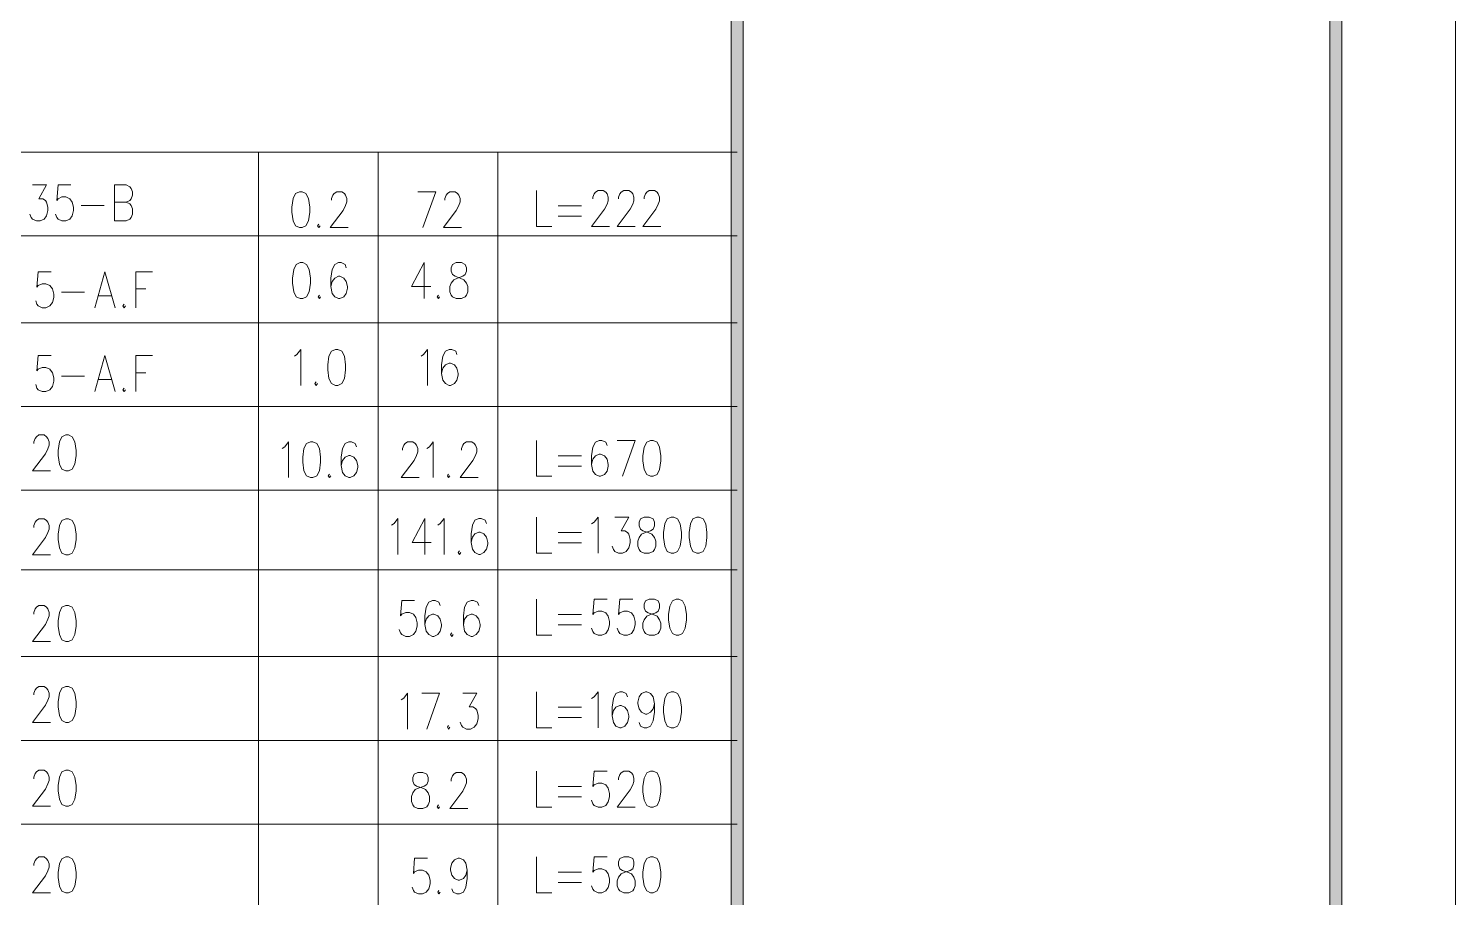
# Model space of a CAD drawing. Header units: millimetres. Extents: x 0 to 829, y 0 to 586.
# Drawn here: x 711.6 to 829.2, y 174.6 to 246.1 of the extents above; entities that cross this region are included whole.
import ezdxf

# ---------------------------------------------------------------- set-up
doc = ezdxf.new("R2010")
doc.units = ezdxf.units.MM

msp = doc.modelspace()

# ---------------------------------------------------------------- hatches: boundary and pattern name
h = msp.add_hatch(color=0)
h.dxf.hatch_style = 2
h.paths.add_polyline_path([(819.788528, 9.36625), (818.80075, 10.3505), (818.80075, 575.281778), (819.788528, 576.266028)])
h = msp.add_hatch(color=0)
h.dxf.hatch_style = 2
h.paths.add_polyline_path([(770.449028, 9.860139), (769.464778, 9.860139), (769.464778, 575.772139), (770.449028, 575.772139)])

# ---------------------------------------------------------------- linework, layer by layer
at = {"color": 0, "lineweight": 0}
for points in [[(0, 0), (0, 585.632278), (829.154778, 585.632278), (829.154778, 0)], [(819.788528, 9.36625), (818.80075, 10.3505), (818.80075, 575.281778), (819.788528, 576.266028)], [(770.449028, 9.860139), (769.464778, 9.860139), (769.464778, 575.772139), (770.449028, 575.772139)], [(733.90125, 232.674583), (733.58375, 232.533472), (733.372083, 232.110139), (733.26625, 231.404583), (733.26625, 230.98125), (733.372083, 230.279222), (733.58375, 229.855889), (733.90125, 229.714778), (734.109389, 229.714778), (734.426889, 229.855889), (734.638556, 230.279222), (734.744389, 230.98125), (734.744389, 231.404583), (734.638556, 232.110139), (734.426889, 232.533472), (734.109389, 232.674583)], [(733.954167, 226.829056), (733.636667, 226.687944), (733.425, 226.264611), (733.319167, 225.562583), (733.319167, 225.13925), (733.425, 224.433694), (733.636667, 224.013889), (733.954167, 223.872778), (734.162306, 223.872778), (734.479806, 224.013889), (734.691472, 224.433694), (734.797306, 225.13925), (734.797306, 225.562583), (734.691472, 226.264611), (734.479806, 226.687944), (734.162306, 226.829056)], [(746.8235, 226.829056), (746.506, 226.687944), (746.400167, 226.405722), (746.400167, 226.1235), (746.506, 225.844806), (746.717667, 225.703694), (747.137472, 225.562583), (747.454972, 225.421472), (747.666639, 225.13925), (747.772472, 224.857028), (747.772472, 224.433694), (747.666639, 224.155), (747.560806, 224.013889), (747.243306, 223.872778), (746.8235, 223.872778), (746.506, 224.013889), (746.400167, 224.155), (746.294333, 224.433694), (746.294333, 224.857028), (746.400167, 225.13925), (746.611833, 225.421472), (746.929333, 225.562583), (747.349139, 225.703694), (747.560806, 225.844806), (747.666639, 226.1235), (747.666639, 226.405722), (747.560806, 226.687944), (747.243306, 226.829056)], [(736.857528, 219.681778), (736.540028, 219.544194), (736.328361, 219.120861), (736.222528, 218.415306), (736.222528, 217.991972), (736.328361, 217.289944), (736.540028, 216.866611), (736.857528, 216.7255), (737.069194, 216.7255), (737.386694, 216.866611), (737.598361, 217.289944), (737.704194, 217.991972), (737.704194, 218.415306), (737.598361, 219.120861), (737.386694, 219.544194), (737.069194, 219.681778)], [(714.646639, 212.636806), (714.329139, 212.495694), (714.117472, 212.072361), (714.015167, 211.366806), (714.015167, 210.947), (714.117472, 210.241444), (714.329139, 209.818111), (714.646639, 209.677), (714.858306, 209.677), (715.175806, 209.818111), (715.387472, 210.241444), (715.493306, 210.947), (715.493306, 211.366806), (715.387472, 212.072361), (715.175806, 212.495694), (714.858306, 212.636806)], [(734.797306, 212.086472), (734.479806, 211.945361), (734.268139, 211.522028), (734.162306, 210.816472), (734.162306, 210.393139), (734.268139, 209.691111), (734.479806, 209.267778), (734.797306, 209.126667), (735.008972, 209.126667), (735.326472, 209.267778), (735.538139, 209.691111), (735.643972, 210.393139), (735.643972, 210.816472), (735.538139, 211.522028), (735.326472, 211.945361), (735.008972, 212.086472)], [(762.832556, 212.192306), (762.515056, 212.051194), (762.303389, 211.627861), (762.197556, 210.922306), (762.197556, 210.5025), (762.303389, 209.796944), (762.515056, 209.373611), (762.832556, 209.2325), (763.044222, 209.2325), (763.361722, 209.373611), (763.569861, 209.796944), (763.675694, 210.5025), (763.675694, 210.922306), (763.569861, 211.627861), (763.361722, 212.051194), (763.044222, 212.192306)], [(762.303389, 205.874056), (761.985889, 205.732944), (761.880056, 205.450722), (761.880056, 205.1685), (761.985889, 204.886278), (762.197556, 204.745167), (762.620889, 204.607583), (762.938389, 204.466472), (763.150056, 204.18425), (763.255889, 203.902028), (763.255889, 203.478694), (763.150056, 203.196472), (763.044222, 203.055361), (762.726722, 202.91425), (762.303389, 202.91425), (761.985889, 203.055361), (761.880056, 203.196472), (761.774222, 203.478694), (761.774222, 203.902028), (761.880056, 204.18425), (762.091722, 204.466472), (762.409222, 204.607583), (762.832556, 204.745167), (763.044222, 204.886278), (763.150056, 205.1685), (763.150056, 205.450722), (763.044222, 205.732944), (762.726722, 205.874056)], [(764.522361, 205.874056), (764.204861, 205.732944), (763.993194, 205.309611), (763.887361, 204.607583), (763.887361, 204.18425), (763.993194, 203.478694), (764.204861, 203.055361), (764.522361, 202.91425), (764.734028, 202.91425), (765.051528, 203.055361), (765.263194, 203.478694), (765.369028, 204.18425), (765.369028, 204.607583), (765.263194, 205.309611), (765.051528, 205.732944), (764.734028, 205.874056)], [(766.6355, 205.874056), (766.318, 205.732944), (766.106333, 205.309611), (766.0005, 204.607583), (766.0005, 204.18425), (766.106333, 203.478694), (766.318, 203.055361), (766.6355, 202.91425), (766.847167, 202.91425), (767.164667, 203.055361), (767.372806, 203.478694), (767.478639, 204.18425), (767.478639, 204.607583), (767.372806, 205.309611), (767.164667, 205.732944), (766.847167, 205.874056)], [(714.646639, 205.732944), (714.329139, 205.591833), (714.117472, 205.172028), (714.015167, 204.466472), (714.015167, 204.043139), (714.117472, 203.341111), (714.329139, 202.917778), (714.646639, 202.776667), (714.858306, 202.776667), (715.175806, 202.917778), (715.387472, 203.341111), (715.493306, 204.043139), (715.493306, 204.466472), (715.387472, 205.172028), (715.175806, 205.591833), (714.858306, 205.732944)], [(762.726722, 199.114833), (762.409222, 198.97725), (762.303389, 198.695028), (762.303389, 198.412806), (762.409222, 198.130583), (762.620889, 197.989472), (763.044222, 197.848361), (763.361722, 197.70725), (763.569861, 197.425028), (763.675694, 197.146333), (763.675694, 196.723), (763.569861, 196.440778), (763.467556, 196.299667), (763.150056, 196.158556), (762.726722, 196.158556), (762.409222, 196.299667), (762.303389, 196.440778), (762.197556, 196.723), (762.197556, 197.146333), (762.303389, 197.425028), (762.515056, 197.70725), (762.832556, 197.848361), (763.255889, 197.989472), (763.467556, 198.130583), (763.569861, 198.412806), (763.569861, 198.695028), (763.467556, 198.97725), (763.150056, 199.114833)], [(764.945694, 199.114833), (764.628194, 198.97725), (764.416528, 198.553917), (764.310694, 197.848361), (764.310694, 197.425028), (764.416528, 196.723), (764.628194, 196.299667), (764.945694, 196.158556), (765.157361, 196.158556), (765.471333, 196.299667), (765.683, 196.723), (765.788833, 197.425028), (765.788833, 197.848361), (765.683, 198.553917), (765.471333, 198.97725), (765.157361, 199.114833)], [(714.646639, 198.589194), (714.329139, 198.448083), (714.117472, 198.02475), (714.015167, 197.319194), (714.015167, 196.899389), (714.117472, 196.193833), (714.329139, 195.7705), (714.646639, 195.629389), (714.858306, 195.629389), (715.175806, 195.7705), (715.387472, 196.193833), (715.493306, 196.899389), (715.493306, 197.319194), (715.387472, 198.02475), (715.175806, 198.448083), (714.858306, 198.589194)], [(714.646639, 191.932278), (714.329139, 191.791167), (714.117472, 191.367833), (714.015167, 190.662278), (714.015167, 190.242472), (714.117472, 189.536917), (714.329139, 189.113583), (714.646639, 188.972472), (714.858306, 188.972472), (715.175806, 189.113583), (715.387472, 189.536917), (715.493306, 190.242472), (715.493306, 190.662278), (715.387472, 191.367833), (715.175806, 191.791167), (714.858306, 191.932278)], [(764.522361, 191.487778), (764.204861, 191.346667), (763.993194, 190.923333), (763.887361, 190.221306), (763.887361, 189.797972), (763.993194, 189.092417), (764.204861, 188.669083), (764.522361, 188.527972), (764.734028, 188.527972), (765.051528, 188.669083), (765.263194, 189.092417), (765.369028, 189.797972), (765.369028, 190.221306), (765.263194, 190.923333), (765.051528, 191.346667), (764.734028, 191.487778)], [(714.646639, 185.028417), (714.329139, 184.890833), (714.117472, 184.4675), (714.015167, 183.761944), (714.015167, 183.338611), (714.117472, 182.636583), (714.329139, 182.21325), (714.646639, 182.072139), (714.858306, 182.072139), (715.175806, 182.21325), (715.387472, 182.636583), (715.493306, 183.338611), (715.493306, 183.761944), (715.387472, 184.4675), (715.175806, 184.890833), (714.858306, 185.028417)], [(743.652028, 184.844972), (743.338056, 184.703861), (743.232222, 184.421639), (743.232222, 184.139417), (743.338056, 183.857194), (743.546194, 183.716083), (743.969528, 183.574972), (744.287028, 183.433861), (744.498694, 183.155167), (744.604528, 182.872944), (744.604528, 182.449611), (744.498694, 182.167389), (744.392861, 182.026278), (744.075361, 181.885167), (743.652028, 181.885167), (743.338056, 182.026278), (743.232222, 182.167389), (743.126389, 182.449611), (743.126389, 182.872944), (743.232222, 183.155167), (743.440361, 183.433861), (743.757861, 183.574972), (744.181194, 183.716083), (744.392861, 183.857194), (744.498694, 184.139417), (744.498694, 184.421639), (744.392861, 184.703861), (744.075361, 184.844972)], [(762.832556, 184.950806), (762.515056, 184.809694), (762.303389, 184.386361), (762.197556, 183.684333), (762.197556, 183.261), (762.303389, 182.555444), (762.515056, 182.132111), (762.832556, 181.994528), (763.044222, 181.994528), (763.361722, 182.132111), (763.569861, 182.555444), (763.675694, 183.261), (763.675694, 183.684333), (763.569861, 184.386361), (763.361722, 184.809694), (763.044222, 184.950806)], [(714.646639, 177.884667), (714.329139, 177.743556), (714.117472, 177.320222), (714.015167, 176.618194), (714.015167, 176.194861), (714.117472, 175.489306), (714.329139, 175.065972), (714.646639, 174.924861), (714.858306, 174.924861), (715.175806, 175.065972), (715.387472, 175.489306), (715.493306, 176.194861), (715.493306, 176.618194), (715.387472, 177.320222), (715.175806, 177.743556), (714.858306, 177.884667)], [(760.613583, 177.905833), (760.296083, 177.764722), (760.19025, 177.4825), (760.19025, 177.200278), (760.296083, 176.918056), (760.50775, 176.776944), (760.931083, 176.639361), (761.248583, 176.49825), (761.46025, 176.216028), (761.566083, 175.933806), (761.566083, 175.510472), (761.46025, 175.22825), (761.354417, 175.087139), (761.036917, 174.946028), (760.613583, 174.946028), (760.296083, 175.087139), (760.19025, 175.22825), (760.084417, 175.510472), (760.084417, 175.933806), (760.19025, 176.216028), (760.401917, 176.49825), (760.719417, 176.639361), (761.14275, 176.776944), (761.354417, 176.918056), (761.46025, 177.200278), (761.46025, 177.4825), (761.354417, 177.764722), (761.036917, 177.905833)], [(762.832556, 177.905833), (762.515056, 177.764722), (762.303389, 177.341389), (762.197556, 176.639361), (762.197556, 176.216028), (762.303389, 175.510472), (762.515056, 175.087139), (762.832556, 174.946028), (763.044222, 174.946028), (763.361722, 175.087139), (763.569861, 175.510472), (763.675694, 176.216028), (763.675694, 176.639361), (763.569861, 177.341389), (763.361722, 177.764722), (763.044222, 177.905833)]]:
    msp.add_lwpolyline(points, close=True, dxfattribs=at)
for points in [[(592.493806, 235.93425), (769.958667, 235.93425)], [(730.521639, 166.78275), (730.521639, 235.93425)], [(740.381778, 166.78275), (740.381778, 235.93425)], [(750.238389, 166.78275), (750.238389, 235.93425)], [(711.902028, 233.224917), (713.062667, 233.224917), (712.427667, 232.096028), (712.745167, 232.096028), (712.956833, 231.954917), (713.062667, 231.813806), (713.1685, 231.394), (713.1685, 231.111778), (713.062667, 230.688444), (712.851, 230.406222), (712.5335, 230.265111), (712.216, 230.265111), (711.902028, 230.406222), (711.796194, 230.547333), (711.690361, 230.829556)], [(715.069972, 233.224917), (714.015167, 233.224917), (713.909333, 231.954917), (714.015167, 232.096028), (714.329139, 232.237139), (714.646639, 232.237139), (714.964139, 232.096028), (715.175806, 231.813806), (715.281639, 231.394), (715.281639, 231.111778), (715.175806, 230.688444), (714.964139, 230.406222), (714.646639, 230.265111), (714.329139, 230.265111), (714.015167, 230.406222), (713.909333, 230.547333), (713.8035, 230.829556)], [(718.66125, 230.265111), (718.66125, 233.224917), (719.61375, 233.224917), (719.927722, 233.083806), (720.033556, 232.942694), (720.139389, 232.660472), (720.139389, 232.37825), (720.033556, 232.096028), (719.927722, 231.954917), (719.61375, 231.813806)], [(718.66125, 231.813806), (719.61375, 231.813806), (719.927722, 231.676222), (720.033556, 231.535111), (720.139389, 231.252889), (720.139389, 230.829556), (720.033556, 230.547333), (719.927722, 230.406222), (719.61375, 230.265111), (718.66125, 230.265111)], [(736.540028, 231.969028), (736.540028, 232.110139), (736.645861, 232.392361), (736.751694, 232.533472), (736.963361, 232.674583), (737.386694, 232.674583), (737.598361, 232.533472), (737.704194, 232.392361), (737.8065, 232.110139), (737.8065, 231.827917), (737.704194, 231.545694), (737.492528, 231.122361), (736.434194, 229.714778), (737.912333, 229.714778)], [(743.652028, 232.674583), (745.133694, 232.674583), (744.075361, 229.714778)], [(745.871, 231.969028), (745.871, 232.110139), (745.976833, 232.392361), (746.082667, 232.533472), (746.294333, 232.674583), (746.717667, 232.674583), (746.929333, 232.533472), (747.035167, 232.392361), (747.137472, 232.110139), (747.137472, 231.827917), (747.035167, 231.545694), (746.8235, 231.122361), (745.765167, 229.714778), (747.243306, 229.714778)], [(753.431028, 232.780417), (753.431028, 229.820611), (754.6975, 229.820611)], [(758.077111, 232.074861), (758.077111, 232.215972), (758.182944, 232.498194), (758.288778, 232.639306), (758.500444, 232.780417), (758.923778, 232.780417), (759.135444, 232.639306), (759.241278, 232.498194), (759.347111, 232.215972), (759.347111, 231.93375), (759.241278, 231.651528), (759.029611, 231.231722), (757.971278, 229.820611), (759.452944, 229.820611)], [(760.19025, 232.074861), (760.19025, 232.215972), (760.296083, 232.498194), (760.401917, 232.639306), (760.613583, 232.780417), (761.036917, 232.780417), (761.248583, 232.639306), (761.354417, 232.498194), (761.46025, 232.215972), (761.46025, 231.93375), (761.354417, 231.651528), (761.14275, 231.231722), (760.084417, 229.820611), (761.566083, 229.820611)], [(762.303389, 232.074861), (762.303389, 232.215972), (762.409222, 232.498194), (762.515056, 232.639306), (762.726722, 232.780417), (763.150056, 232.780417), (763.361722, 232.639306), (763.467556, 232.498194), (763.569861, 232.215972), (763.569861, 231.93375), (763.467556, 231.651528), (763.255889, 231.231722), (762.197556, 229.820611), (763.675694, 229.820611)], [(715.913111, 231.535111), (717.814583, 231.535111)], [(755.226667, 231.513944), (757.128139, 231.513944)], [(755.226667, 230.667278), (757.128139, 230.667278)], [(735.485222, 229.997), (735.379389, 229.855889), (735.485222, 229.714778), (735.591056, 229.855889)], [(592.493806, 229.030389), (769.958667, 229.030389)], [(713.433083, 226.077639), (712.37475, 226.077639), (712.268917, 224.811167), (712.37475, 224.952278), (712.69225, 225.093389), (713.00975, 225.093389), (713.32725, 224.952278), (713.538917, 224.670056), (713.64475, 224.246722), (713.64475, 223.9645), (713.538917, 223.541167), (713.32725, 223.262472), (713.00975, 223.121361), (712.69225, 223.121361), (712.37475, 223.262472), (712.268917, 223.403583), (712.166611, 223.682278)], [(717.024361, 223.121361), (717.8675, 226.077639), (718.714167, 223.121361)], [(720.403972, 223.121361), (720.403972, 226.077639), (721.776278, 226.077639)], [(737.757111, 226.405722), (737.651278, 226.687944), (737.333778, 226.829056), (737.122111, 226.829056), (736.804611, 226.687944), (736.592944, 226.264611), (736.487111, 225.562583), (736.487111, 224.857028), (736.592944, 224.292583), (736.804611, 224.013889), (737.122111, 223.872778), (737.227944, 223.872778), (737.545444, 224.013889), (737.757111, 224.292583), (737.859417, 224.715917), (737.859417, 224.857028), (737.757111, 225.280361), (737.545444, 225.562583), (737.227944, 225.703694), (737.122111, 225.703694), (736.804611, 225.562583), (736.592944, 225.280361), (736.487111, 224.857028)], [(744.181194, 226.829056), (743.126389, 224.857028), (744.710361, 224.857028)], [(744.181194, 226.829056), (744.181194, 223.872778)], [(720.403972, 224.670056), (721.250639, 224.670056)], [(714.276222, 224.387833), (716.177694, 224.387833)], [(717.341861, 224.105611), (718.396667, 224.105611)], [(735.538139, 224.155), (735.432306, 224.013889), (735.538139, 223.872778), (735.643972, 224.013889)], [(745.341833, 224.155), (745.239528, 224.013889), (745.341833, 223.872778), (745.447667, 224.013889)], [(719.455, 223.403583), (719.349167, 223.262472), (719.455, 223.121361), (719.560833, 223.262472)], [(592.493806, 221.886639), (769.958667, 221.886639)], [(713.433083, 219.177306), (712.37475, 219.177306), (712.268917, 217.907306), (712.37475, 218.048417), (712.69225, 218.189528), (713.00975, 218.189528), (713.32725, 218.048417), (713.538917, 217.769722), (713.64475, 217.346389), (713.64475, 217.064167), (713.538917, 216.640833), (713.32725, 216.358611), (713.00975, 216.2175), (712.69225, 216.2175), (712.37475, 216.358611), (712.268917, 216.499722), (712.166611, 216.781944)], [(717.024361, 216.2175), (717.8675, 219.177306), (718.714167, 216.2175)], [(720.403972, 216.2175), (720.403972, 219.177306), (721.776278, 219.177306)], [(733.477917, 219.120861), (733.689583, 219.261972), (734.007083, 219.681778), (734.007083, 216.7255)], [(743.916611, 219.120861), (744.128278, 219.261972), (744.445778, 219.681778), (744.445778, 216.7255)], [(746.876417, 219.261972), (746.770583, 219.544194), (746.453083, 219.681778), (746.241417, 219.681778), (745.923917, 219.544194), (745.71225, 219.120861), (745.606417, 218.415306), (745.606417, 217.713278), (745.71225, 217.148833), (745.923917, 216.866611), (746.241417, 216.7255), (746.34725, 216.7255), (746.66475, 216.866611), (746.876417, 217.148833), (746.98225, 217.572167), (746.98225, 217.713278), (746.876417, 218.133083), (746.66475, 218.415306), (746.34725, 218.556417), (746.241417, 218.556417), (745.923917, 218.415306), (745.71225, 218.133083), (745.606417, 217.713278)], [(720.403972, 217.769722), (721.250639, 217.769722)], [(714.276222, 217.4875), (716.177694, 217.4875)], [(717.341861, 217.205278), (718.396667, 217.205278)], [(719.455, 216.499722), (719.349167, 216.358611), (719.455, 216.2175), (719.560833, 216.358611)], [(735.273556, 217.007722), (735.167722, 216.866611), (735.273556, 216.7255), (735.379389, 216.866611)], [(592.493806, 214.982778), (769.958667, 214.982778)], [(712.007861, 211.93125), (712.007861, 212.072361), (712.113694, 212.354583), (712.216, 212.495694), (712.427667, 212.636806), (712.851, 212.636806), (713.062667, 212.495694), (713.1685, 212.354583), (713.274333, 212.072361), (713.274333, 211.790139), (713.1685, 211.507917), (712.956833, 211.084583), (711.902028, 209.677), (713.380167, 209.677)], [(732.4725, 211.522028), (732.684167, 211.663139), (733.001667, 212.086472), (733.001667, 209.126667)], [(738.60025, 211.663139), (738.494417, 211.945361), (738.176917, 212.086472), (737.96525, 212.086472), (737.651278, 211.945361), (737.439611, 211.522028), (737.333778, 210.816472), (737.333778, 210.114444), (737.439611, 209.55), (737.651278, 209.267778), (737.96525, 209.126667), (738.071083, 209.126667), (738.388583, 209.267778), (738.60025, 209.55), (738.706083, 209.973333), (738.706083, 210.114444), (738.60025, 210.53425), (738.388583, 210.816472), (738.071083, 210.957583), (737.96525, 210.957583), (737.651278, 210.816472), (737.439611, 210.53425), (737.333778, 210.114444)], [(742.385556, 211.380917), (742.385556, 211.522028), (742.491389, 211.80425), (742.597222, 211.945361), (742.808889, 212.086472), (743.232222, 212.086472), (743.440361, 211.945361), (743.546194, 211.80425), (743.652028, 211.522028), (743.652028, 211.239806), (743.546194, 210.957583), (743.338056, 210.53425), (742.279722, 209.126667), (743.757861, 209.126667)], [(744.392861, 211.522028), (744.604528, 211.663139), (744.922028, 212.086472), (744.922028, 209.126667)], [(747.243306, 211.380917), (747.243306, 211.522028), (747.349139, 211.80425), (747.454972, 211.945361), (747.666639, 212.086472), (748.089972, 212.086472), (748.301639, 211.945361), (748.407472, 211.80425), (748.513306, 211.522028), (748.513306, 211.239806), (748.407472, 210.957583), (748.195806, 210.53425), (747.137472, 209.126667), (748.619139, 209.126667)], [(753.431028, 212.192306), (753.431028, 209.2325), (754.6975, 209.2325)], [(759.241278, 211.768972), (759.135444, 212.051194), (758.817944, 212.192306), (758.606278, 212.192306), (758.288778, 212.051194), (758.077111, 211.627861), (757.971278, 210.922306), (757.971278, 210.220278), (758.077111, 209.655833), (758.288778, 209.373611), (758.606278, 209.2325), (758.712111, 209.2325), (759.029611, 209.373611), (759.241278, 209.655833), (759.347111, 210.079167), (759.347111, 210.220278), (759.241278, 210.643611), (759.029611, 210.922306), (758.712111, 211.063417), (758.606278, 211.063417), (758.288778, 210.922306), (758.077111, 210.643611), (757.971278, 210.220278)], [(760.084417, 212.192306), (761.566083, 212.192306), (760.50775, 209.2325)], [(755.226667, 210.922306), (757.128139, 210.922306)], [(736.381278, 209.408889), (736.275444, 209.267778), (736.381278, 209.126667), (736.487111, 209.267778)], [(746.1885, 209.408889), (746.082667, 209.267778), (746.1885, 209.126667), (746.294333, 209.267778)], [(755.226667, 210.079167), (757.128139, 210.079167)], [(592.493806, 208.082444), (769.958667, 208.082444)], [(753.431028, 205.874056), (753.431028, 202.91425), (754.6975, 202.91425)], [(757.971278, 205.309611), (758.182944, 205.450722), (758.500444, 205.874056), (758.500444, 202.91425)], [(759.87275, 205.874056), (761.036917, 205.874056), (760.401917, 204.745167), (760.719417, 204.745167), (760.931083, 204.607583), (761.036917, 204.466472), (761.14275, 204.043139), (761.14275, 203.760917), (761.036917, 203.337583), (760.82525, 203.055361), (760.50775, 202.91425), (760.19025, 202.91425), (759.87275, 203.055361), (759.770444, 203.196472), (759.664611, 203.478694)], [(712.007861, 205.030917), (712.007861, 205.172028), (712.113694, 205.45425), (712.216, 205.591833), (712.427667, 205.732944), (712.851, 205.732944), (713.062667, 205.591833), (713.1685, 205.45425), (713.274333, 205.172028), (713.274333, 204.889806), (713.1685, 204.607583), (712.956833, 204.18425), (711.902028, 202.776667), (713.380167, 202.776667)], [(741.4895, 205.203778), (741.697639, 205.344889), (742.015139, 205.768222), (742.015139, 202.808417)], [(744.234111, 205.768222), (743.179306, 203.796194), (744.763278, 203.796194)], [(744.234111, 205.768222), (744.234111, 202.808417)], [(745.288917, 205.203778), (745.500583, 205.344889), (745.818083, 205.768222), (745.818083, 202.808417)], [(749.303528, 205.344889), (749.197694, 205.627111), (748.883722, 205.768222), (748.672056, 205.768222), (748.354556, 205.627111), (748.142889, 205.203778), (748.037056, 204.498222), (748.037056, 203.796194), (748.142889, 203.23175), (748.354556, 202.949528), (748.672056, 202.808417), (748.777889, 202.808417), (749.091861, 202.949528), (749.303528, 203.23175), (749.409361, 203.655083), (749.409361, 203.796194), (749.303528, 204.216), (749.091861, 204.498222), (748.777889, 204.639333), (748.672056, 204.639333), (748.354556, 204.498222), (748.142889, 204.216), (748.037056, 203.796194)], [(755.226667, 204.607583), (757.128139, 204.607583)], [(755.226667, 203.760917), (757.128139, 203.760917)], [(747.088083, 203.090639), (746.98225, 202.949528), (747.088083, 202.808417), (747.190389, 202.949528)], [(592.493806, 201.534889), (769.958667, 201.534889)], [(743.387444, 199.009), (742.332639, 199.009), (742.226806, 197.742528), (742.332639, 197.883639), (742.650139, 198.02475), (742.967639, 198.02475), (743.285139, 197.883639), (743.493278, 197.601417), (743.599111, 197.178083), (743.599111, 196.895861), (743.493278, 196.476056), (743.285139, 196.193833), (742.967639, 196.052722), (742.650139, 196.052722), (742.332639, 196.193833), (742.226806, 196.334944), (742.120972, 196.613639)], [(745.500583, 198.585667), (745.39475, 198.867889), (745.080778, 199.009), (744.869111, 199.009), (744.551611, 198.867889), (744.339944, 198.444556), (744.234111, 197.742528), (744.234111, 197.036972), (744.339944, 196.476056), (744.551611, 196.193833), (744.869111, 196.052722), (744.974944, 196.052722), (745.288917, 196.193833), (745.500583, 196.476056), (745.606417, 196.895861), (745.606417, 197.036972), (745.500583, 197.460306), (745.288917, 197.742528), (744.974944, 197.883639), (744.869111, 197.883639), (744.551611, 197.742528), (744.339944, 197.460306), (744.234111, 197.036972)], [(748.672056, 198.585667), (748.566222, 198.867889), (748.248722, 199.009), (748.037056, 199.009), (747.719556, 198.867889), (747.507889, 198.444556), (747.402056, 197.742528), (747.402056, 197.036972), (747.507889, 196.476056), (747.719556, 196.193833), (748.037056, 196.052722), (748.142889, 196.052722), (748.460389, 196.193833), (748.672056, 196.476056), (748.777889, 196.895861), (748.777889, 197.036972), (748.672056, 197.460306), (748.460389, 197.742528), (748.142889, 197.883639), (748.037056, 197.883639), (747.719556, 197.742528), (747.507889, 197.460306), (747.402056, 197.036972)], [(753.431028, 199.114833), (753.431028, 196.158556), (754.6975, 196.158556)], [(759.241278, 199.114833), (758.182944, 199.114833), (758.077111, 197.848361), (758.182944, 197.989472), (758.500444, 198.130583), (758.817944, 198.130583), (759.135444, 197.989472), (759.347111, 197.70725), (759.452944, 197.283917), (759.452944, 197.005222), (759.347111, 196.581889), (759.135444, 196.299667), (758.817944, 196.158556), (758.500444, 196.158556), (758.182944, 196.299667), (758.077111, 196.440778), (757.971278, 196.723)], [(761.354417, 199.114833), (760.296083, 199.114833), (760.19025, 197.848361), (760.296083, 197.989472), (760.613583, 198.130583), (760.931083, 198.130583), (761.248583, 197.989472), (761.46025, 197.70725), (761.566083, 197.283917), (761.566083, 197.005222), (761.46025, 196.581889), (761.248583, 196.299667), (760.931083, 196.158556), (760.613583, 196.158556), (760.296083, 196.299667), (760.19025, 196.440778), (760.084417, 196.723)], [(712.007861, 197.883639), (712.007861, 198.02475), (712.113694, 198.306972), (712.216, 198.448083), (712.427667, 198.589194), (712.851, 198.589194), (713.062667, 198.448083), (713.1685, 198.306972), (713.274333, 198.02475), (713.274333, 197.742528), (713.1685, 197.460306), (712.956833, 197.0405), (711.902028, 195.629389), (713.380167, 195.629389)], [(755.226667, 197.848361), (757.128139, 197.848361)], [(755.226667, 197.005222), (757.128139, 197.005222)], [(746.453083, 196.334944), (746.34725, 196.193833), (746.453083, 196.052722), (746.558917, 196.193833)], [(592.493806, 194.387611), (769.958667, 194.387611)], [(712.007861, 191.226722), (712.007861, 191.367833), (712.113694, 191.650056), (712.216, 191.791167), (712.427667, 191.932278), (712.851, 191.932278), (713.062667, 191.791167), (713.1685, 191.650056), (713.274333, 191.367833), (713.274333, 191.085611), (713.1685, 190.803389), (712.956833, 190.383583), (711.902028, 188.972472), (713.380167, 188.972472)], [(742.279722, 190.8175), (742.491389, 190.958611), (742.808889, 191.381944), (742.808889, 188.422139)], [(743.969528, 191.381944), (745.447667, 191.381944), (744.392861, 188.422139)], [(747.349139, 191.381944), (748.513306, 191.381944), (747.878306, 190.253056), (748.195806, 190.253056), (748.407472, 190.111944), (748.513306, 189.970833), (748.619139, 189.551028), (748.619139, 189.268806), (748.513306, 188.845472), (748.301639, 188.56325), (747.984139, 188.422139), (747.666639, 188.422139), (747.349139, 188.56325), (747.243306, 188.704361), (747.137472, 188.986583)], [(753.431028, 191.487778), (753.431028, 188.527972), (754.6975, 188.527972)], [(757.971278, 190.923333), (758.182944, 191.064444), (758.500444, 191.487778), (758.500444, 188.527972)], [(760.931083, 191.064444), (760.82525, 191.346667), (760.50775, 191.487778), (760.296083, 191.487778), (759.978583, 191.346667), (759.770444, 190.923333), (759.664611, 190.221306), (759.664611, 189.51575), (759.770444, 188.951306), (759.978583, 188.669083), (760.296083, 188.527972), (760.401917, 188.527972), (760.719417, 188.669083), (760.931083, 188.951306), (761.036917, 189.374639), (761.036917, 189.51575), (760.931083, 189.939083), (760.719417, 190.221306), (760.401917, 190.362417), (760.296083, 190.362417), (759.978583, 190.221306), (759.770444, 189.939083), (759.664611, 189.51575)], [(763.150056, 190.5), (763.044222, 190.080194), (762.832556, 189.797972), (762.515056, 189.656861), (762.409222, 189.656861), (762.091722, 189.797972), (761.880056, 190.080194), (761.774222, 190.5), (761.774222, 190.641111), (761.880056, 191.064444), (762.091722, 191.346667), (762.409222, 191.487778), (762.515056, 191.487778), (762.832556, 191.346667), (763.044222, 191.064444), (763.150056, 190.5), (763.150056, 189.797972), (763.044222, 189.092417), (762.832556, 188.669083), (762.515056, 188.527972), (762.303389, 188.527972), (761.985889, 188.669083), (761.880056, 188.951306)], [(755.226667, 190.221306), (757.128139, 190.221306)], [(755.226667, 189.374639), (757.128139, 189.374639)], [(746.1885, 188.704361), (746.082667, 188.56325), (746.1885, 188.422139), (746.294333, 188.56325)], [(592.493806, 187.487278), (769.958667, 187.487278)], [(712.007861, 184.326389), (712.007861, 184.4675), (712.113694, 184.749722), (712.216, 184.890833), (712.427667, 185.028417), (712.851, 185.028417), (713.062667, 184.890833), (713.1685, 184.749722), (713.274333, 184.4675), (713.274333, 184.185278), (713.1685, 183.903056), (712.956833, 183.479722), (711.902028, 182.072139), (713.380167, 182.072139)], [(746.400167, 184.139417), (746.400167, 184.280528), (746.506, 184.56275), (746.611833, 184.703861), (746.8235, 184.844972), (747.243306, 184.844972), (747.454972, 184.703861), (747.560806, 184.56275), (747.666639, 184.280528), (747.666639, 183.998306), (747.560806, 183.716083), (747.349139, 183.29275), (746.294333, 181.885167), (747.772472, 181.885167)], [(753.431028, 184.950806), (753.431028, 181.994528), (754.6975, 181.994528)], [(759.241278, 184.950806), (758.182944, 184.950806), (758.077111, 183.684333), (758.182944, 183.825444), (758.500444, 183.963028), (758.817944, 183.963028), (759.135444, 183.825444), (759.347111, 183.543222), (759.452944, 183.119889), (759.452944, 182.837667), (759.347111, 182.414333), (759.135444, 182.132111), (758.817944, 181.994528), (758.500444, 181.994528), (758.182944, 182.132111), (758.077111, 182.273222), (757.971278, 182.555444)], [(760.19025, 184.24525), (760.19025, 184.386361), (760.296083, 184.668583), (760.401917, 184.809694), (760.613583, 184.950806), (761.036917, 184.950806), (761.248583, 184.809694), (761.354417, 184.668583), (761.46025, 184.386361), (761.46025, 184.104139), (761.354417, 183.825444), (761.14275, 183.402111), (760.084417, 181.994528), (761.566083, 181.994528)], [(755.226667, 183.684333), (757.128139, 183.684333)], [(755.226667, 182.837667), (757.128139, 182.837667)], [(745.341833, 182.167389), (745.239528, 182.026278), (745.341833, 181.885167), (745.447667, 182.026278)], [(592.493806, 180.586944), (769.958667, 180.586944)], [(712.007861, 177.179111), (712.007861, 177.320222), (712.113694, 177.602444), (712.216, 177.743556), (712.427667, 177.884667), (712.851, 177.884667), (713.062667, 177.743556), (713.1685, 177.602444), (713.274333, 177.320222), (713.274333, 177.038), (713.1685, 176.755778), (712.956833, 176.335972), (711.902028, 174.924861), (713.380167, 174.924861)], [(744.445778, 177.8), (743.387444, 177.8), (743.285139, 176.53), (743.387444, 176.671111), (743.704944, 176.812222), (744.022444, 176.812222), (744.339944, 176.671111), (744.551611, 176.388889), (744.657444, 175.969083), (744.657444, 175.686861), (744.551611, 175.263528), (744.339944, 174.981306), (744.022444, 174.840194), (743.704944, 174.840194), (743.387444, 174.981306), (743.285139, 175.122417), (743.179306, 175.404639)], [(747.719556, 176.812222), (747.613722, 176.388889), (747.402056, 176.106667), (747.088083, 175.969083), (746.98225, 175.969083), (746.66475, 176.106667), (746.453083, 176.388889), (746.34725, 176.812222), (746.34725, 176.953333), (746.453083, 177.376667), (746.66475, 177.658889), (746.98225, 177.8), (747.088083, 177.8), (747.402056, 177.658889), (747.613722, 177.376667), (747.719556, 176.812222), (747.719556, 176.106667), (747.613722, 175.404639), (747.402056, 174.981306), (747.088083, 174.840194), (746.876417, 174.840194), (746.558917, 174.981306), (746.453083, 175.263528)], [(753.431028, 177.905833), (753.431028, 174.946028), (754.6975, 174.946028)], [(759.241278, 177.905833), (758.182944, 177.905833), (758.077111, 176.639361), (758.182944, 176.776944), (758.500444, 176.918056), (758.817944, 176.918056), (759.135444, 176.776944), (759.347111, 176.49825), (759.452944, 176.074917), (759.452944, 175.792694), (759.347111, 175.369361), (759.135444, 175.087139), (758.817944, 174.946028), (758.500444, 174.946028), (758.182944, 175.087139), (758.077111, 175.22825), (757.971278, 175.510472)], [(755.226667, 176.639361), (757.128139, 176.639361)], [(755.226667, 175.792694), (757.128139, 175.792694)], [(745.39475, 175.122417), (745.288917, 174.981306), (745.39475, 174.840194), (745.500583, 174.981306)]]:
    msp.add_lwpolyline(points, dxfattribs=at)

doc.saveas('drawing.dxf')
